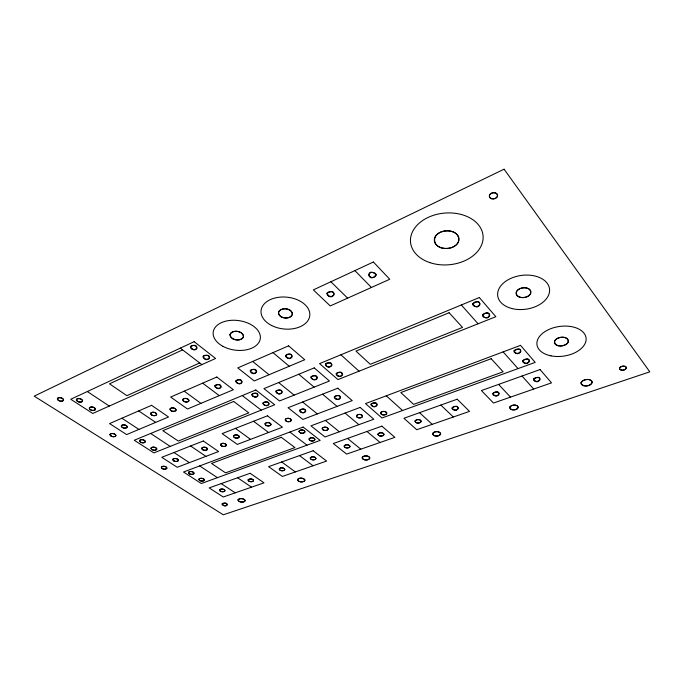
<?xml version="1.0" encoding="UTF-8"?>
<svg xmlns="http://www.w3.org/2000/svg" width="684" height="684" viewBox="0 0 684 684"><rect width="100%" height="100%" fill="white"/><g stroke="black" fill="none" stroke-linecap="round" stroke-linejoin="round"><path stroke-width="1.03" d="M182.602 349.866L109.517 383.827L126.882 395.677L199.677 362.947M121.897 418.215L138.92 429.424M173.984 452.517L189.391 462.658M221.223 483.614L235.236 492.839M87.33 391.53L109.286 406.065M150.677 433.468L170.196 446.387M199.702 465.924L217.444 477.663M138.707 410.922L155.67 422.387M190.597 445.994L205.935 456.356M237.596 477.757L251.524 487.179M184.184 391.171L200.951 403.355M235.424 428.389L250.541 439.359M281.688 461.982L295.377 471.926M202.635 383.168L219.308 395.634M253.567 421.267L268.581 432.493M299.498 455.612L313.075 465.77M180.337 348.13L201.865 364.623M242.273 395.583L261.254 410.126M289.862 432.04L306.996 445.173M252.653 361.451L269.034 374.738M278.653 382.544L294.146 395.113M302.636 401.995L317.325 413.914M325.379 420.446L339.332 431.766M347.549 438.427L360.801 449.183M272.984 352.619L289.229 366.256M298.771 374.259L314.127 387.135M322.532 394.189L337.084 406.39M345.052 413.076L358.861 424.661M366.983 431.476L380.09 442.471M340.897 354.791L359.04 371.19M386.28 395.805L402.56 410.503M419.548 412.683L432.22 424.345M440.847 405.056L453.33 417.001M330.876 281.757L347.634 298.147M354.893 270.608L371.429 287.477M498.576 384.408L510.495 397.13M522.037 376.02L533.7 389.059M461.324 304.978L478.082 323.78M503.133 351.884L518.036 368.608M299.088 431.245C299.404 433.673 303.816 433.981 304.927 431.972C304.628 429.543 300.182 429.236 299.088 431.245M376.063 274.635C368.676 285.262 365.307 265.589 376.063 274.635M452.141 408.066C458.425 415.564 460.871 401.38 452.141 408.066M150.677 413.375C150.95 415.812 155.379 416.565 156.645 414.555C156.388 412.11 151.933 411.349 150.677 413.375M378.047 434.152L378.038 434.579C379.107 436.546 382.801 436.606 383.912 434.673L383.921 434.246C382.869 432.271 379.15 432.211 378.047 434.152M230.081 334.467C230.26 340.478 240.99 342.077 243.453 336.819C243.376 330.765 232.474 329.132 230.081 334.467M304.816 479.963L304.808 480.45C303.286 482.656 298.968 482.331 297.608 480.082L297.608 479.595C299.113 477.372 303.474 477.706 304.816 479.963M619.533 368.274L619.524 368.796C620.875 371.267 626.065 370.403 626.382 367.564C625.031 365.171 620.61 365.94 619.533 368.274M235.843 381.133C241.82 389.692 245.043 375.131 235.843 381.133M238.126 499.842L238.118 500.286C239.417 502.407 243.453 502.843 245.034 500.868L245.052 500.423C243.761 498.285 239.699 497.841 238.126 499.842M472.849 304.012C479.894 313.742 483.537 295.24 472.849 304.012M170.077 409.023C170.29 411.52 174.788 412.238 176.07 410.212C175.882 407.715 171.342 406.98 170.077 409.023M482.63 315.179C489.496 324.643 493.258 306.663 482.63 315.179M251.909 394.557C257.654 402.816 261.023 388.777 251.909 394.557M334.365 397.019C340.153 405.116 343.471 390.855 334.365 397.019M190.485 346.788C196.359 356.304 200.472 340.658 190.485 346.788M278.559 312.178C278.303 318.667 289.717 320.146 292.265 314.657C292.641 308.108 281.047 306.594 278.559 312.178M285.69 355.629C291.427 364.863 295.625 349.148 285.69 355.629M432.716 433.502L432.656 434.075C433.955 436.914 439.889 436.794 440.624 433.622C439.29 430.852 434.272 430.997 432.716 433.502M214.981 385.819C220.376 394.42 224.532 380.321 214.981 385.819M299.754 410.34C305.013 418.3 308.954 404.808 299.754 410.34M220.676 444.369L220.624 444.771C221.496 446.729 224.993 447.148 226.31 445.464L226.361 445.062C225.498 443.095 221.984 442.676 220.676 444.369M380.731 412.803C380.723 415.581 386.28 415.718 386.785 413.11C385.887 410.887 381.954 410.853 380.731 412.803M219.632 489.906L219.59 490.248C220.487 491.958 223.582 492.3 224.856 490.864L224.908 490.522C224.027 488.804 220.906 488.461 219.632 489.906M151.13 448.063L151.078 448.447C151.933 450.363 155.336 450.918 156.722 449.32L156.773 448.935C155.926 447.011 152.506 446.455 151.13 448.063M222.18 503.963C226.746 509.973 229.944 500.218 222.18 503.963M336.289 373.703C341.47 382.561 346.326 367.522 336.289 373.703M492.873 393.574C498.217 401.679 502.714 386.922 492.873 393.574M581.195 382.433L581.041 383.279C582.725 387.614 591.113 386.477 592.199 382.142C590.566 377.919 583.272 378.979 581.195 382.433M110.115 434.374L110.038 434.767C110.825 436.785 114.305 437.435 115.793 435.87L115.87 435.477C115.1 433.451 111.595 432.792 110.115 434.374M188.587 472.345L188.519 472.695C189.323 474.551 192.555 474.952 193.923 473.516L193.991 473.166C193.196 471.302 189.947 470.9 188.587 472.345M356.552 415.667L356.458 416.111C357.202 418.454 361.793 418.591 362.529 416.197C361.768 413.931 357.86 413.837 356.552 415.667M522.815 360.853C528.065 369.591 533.819 353.722 522.815 360.853M201.874 448.14L201.789 448.524C202.549 450.525 206.012 450.953 207.406 449.405L207.491 449.02C206.739 447.003 203.268 446.575 201.874 448.14M489.479 195.197C488.453 199.694 496.062 200.01 497.396 196.411C498.456 191.888 490.787 191.554 489.479 195.197M533.631 379.158C538.744 387.64 544.054 372.216 533.631 379.158M327.123 293.231C331.979 304.192 339.29 286.305 327.123 293.231M311.092 376.987C315.683 385.921 321.429 371.301 311.092 376.987M554.639 340.983C553.809 347.814 565.694 347.07 568.13 342.239C569.088 335.357 557.024 336.075 554.639 340.983M434.913 237.408C431.775 250.267 453.731 252.054 458.331 242.068C461.862 229.063 439.342 227.122 434.913 237.408M250.37 370.557C254.756 379.723 260.92 365.239 250.37 370.557M233.569 435.845L233.466 436.247C234.108 438.427 238.383 438.923 239.289 436.751C238.613 434.614 234.98 434.246 233.569 435.845M310.382 457.818L310.279 458.203C310.972 460.289 315.076 460.546 315.931 458.494C315.221 456.45 311.716 456.296 310.382 457.818M322.344 428.244L322.224 428.671C322.874 430.963 327.294 431.211 328.158 428.971C327.499 426.739 323.712 426.568 322.344 428.244M516.446 291.7C514.872 299.241 527.894 299.19 530.536 293.71C532.255 286.109 519.028 286.117 516.446 291.7M89.45 407.826L89.33 408.237C89.989 410.46 93.682 411.212 95.298 409.622L95.418 409.212C94.777 406.98 91.049 406.228 89.45 407.826M415.214 420.831L415.077 421.276C415.744 423.687 420.318 423.635 421.156 421.361C420.506 419.018 416.547 419.104 415.214 420.831M514.18 350.789C518.626 360.023 525.885 343.898 514.18 350.789M276.114 391.137C280.166 399.832 286.485 386.118 276.114 391.137M509.948 406.963L509.751 407.578C510.683 410.998 517.061 410.494 518.19 407.382C517.292 404.056 511.717 404.56 509.948 406.963M344.326 445.814L344.197 446.216C344.822 448.439 349.079 448.601 349.977 446.515C349.344 444.344 345.676 444.267 344.326 445.814M285.425 419.335L285.279 419.754C285.809 422.139 290.298 422.507 291.264 420.284C290.726 417.967 286.861 417.693 285.425 419.335M371.164 404.099C375.08 412.461 381.467 398.832 371.164 404.099M121.47 425.653L121.333 426.038C121.889 428.261 126.138 429.073 127.241 426.97C126.66 424.79 123.043 424.174 121.47 425.653M279.405 468.702L279.269 469.07C279.876 471.131 283.834 471.438 284.8 469.54C284.193 467.514 280.773 467.326 279.405 468.702M362.392 457.22L362.204 457.741C363.024 460.64 368.548 460.777 369.787 458.126C368.984 455.279 364.187 455.262 362.392 457.22M199.112 479.048L198.984 479.39C199.6 481.339 203.379 481.827 204.396 480.023C203.772 478.09 200.523 477.774 199.112 479.048M325.635 364.016C329.303 373.438 336.827 358.57 325.635 364.016M139.707 440.411L139.562 440.787C140.1 442.958 144.213 443.668 145.333 441.684C144.777 439.547 141.246 439.025 139.707 440.411M309.262 438.735L309.108 439.137C309.621 441.436 313.93 441.702 314.922 439.641C314.418 437.401 310.681 437.23 309.262 438.735M76.565 399.336L76.403 399.747C76.856 402.132 81.328 403.132 82.559 400.961C82.071 398.61 78.267 397.832 76.565 399.336M263.203 402.859L263.015 403.295C268.256 410.776 272.471 398.362 263.203 402.859M182.987 399.276L182.799 399.704C183.158 402.201 187.758 402.927 188.921 400.713C188.545 398.276 184.595 397.703 182.987 399.276M203.302 356.227C206.542 365.897 214.802 351.696 203.302 356.227M161.527 466.967L161.373 467.309C161.894 469.361 165.767 469.934 166.887 468.147C166.349 466.12 163.006 465.736 161.527 466.967M265.255 423.473L265.076 423.883C265.469 426.294 269.906 426.713 270.992 424.619C270.599 422.276 266.751 421.968 265.255 423.473M173.001 459.203L172.847 459.562C173.326 461.674 177.293 462.239 178.421 460.418C177.925 458.331 174.497 457.938 173.001 459.203M248.283 479.646L248.164 480.348C249.224 481.955 252.447 482.34 253.533 480.63L252.918 479.569L251.079 478.945L248.283 479.646M57.601 398.319L57.396 398.712C57.721 401.157 62.176 402.183 63.544 400.149C63.202 397.746 59.363 396.942 57.601 398.319M504.082 169.204L34.2 396.156L223.275 514.796L649.8 371.831L504.082 169.204M194.145 341.684L70.76 399.259L92.759 413.461L215.588 358.476L194.145 341.684M373.396 262.015L313.349 289.888L330.261 305.936L389.76 279.252L373.396 262.015M151.6 405.321L109.568 423.576L126.625 434.588L168.512 416.983L151.6 405.321M216.794 377.021L170.667 397.045L187.493 409.006L233.389 389.718L216.794 377.021M288.614 345.839L237.767 367.915L254.243 380.954L304.748 359.733L288.614 345.839M255.807 389.983L134.278 440.248L153.874 452.894L274.694 404.774L255.807 389.983M479.322 297.54L319.573 363.606L337.93 379.594L495.84 316.709L479.322 297.54M314.221 367.889L263.921 388.623L279.508 400.961L329.457 381.005L314.221 367.889M233.706 401.465L162.826 430.663L178.276 441.052L248.822 412.854L233.706 401.465M449.097 312.733L355.971 351.097L370.258 364.307L462.529 327.414L449.097 312.733M203.319 440.992L161.783 457.305L177.242 467.283L218.598 451.534L203.319 440.992M267.478 415.804L222.12 433.613L237.297 444.403L282.406 427.218L267.478 415.804M337.802 388.187L288.049 407.724L302.841 419.437L352.234 400.619L337.802 388.187M303.132 427.055L183.509 472.011L201.327 483.511L320.172 440.393L303.132 427.055M520.515 345.352L365.495 403.611L381.98 417.975L535.187 362.383L520.515 345.352M360.143 407.425L310.955 425.85L325.011 436.982L373.832 419.215L360.143 407.425M281.295 437.307L211.536 463.427L225.566 472.858L294.949 447.592L281.295 437.307M491.172 358.715L400.815 392.556L413.615 404.381L503.133 371.788L491.172 358.715M250.122 473.277L209.184 487.914L223.258 497.003L263.99 482.844L250.122 473.277M313.135 450.739L268.615 466.659L282.381 476.449L326.627 461.059L313.135 450.739M381.894 426.149L333.279 443.531L346.634 454.108L394.882 437.332L381.894 426.149M457.203 399.208L403.928 418.266L416.736 429.732L469.523 411.375L457.203 399.208M540.052 369.574L481.408 390.555L493.497 403.038L551.526 382.86L540.052 369.574M220.761 491.36A2.676 1.317 6.4 0 0 224.908 490.693A2.676 1.317 6.4 0 0 221.077 489.094A2.676 1.317 6.4 0 0 220.761 491.36M249.267 481.314A2.719 1.377 5.6 0 0 253.533 480.63A2.719 1.377 5.6 0 0 249.703 478.962A2.719 1.377 5.6 0 0 249.267 481.314M239.588 501.603A3.505 1.71 5.7 0 0 245.06 500.756A3.505 1.71 5.7 0 0 240.101 498.687A3.505 1.71 5.7 0 0 239.588 501.603M223.283 505.348A2.608 1.257 6.1 0 0 227.319 504.724A2.608 1.257 6.1 0 0 223.591 503.193A2.608 1.257 6.1 0 0 223.283 505.348M299.173 481.459A3.642 1.855 3.9 0 0 304.833 480.33A3.642 1.855 3.9 0 0 299.626 478.261A3.642 1.855 3.9 0 0 299.173 481.459M280.526 470.421A2.779 1.436 4.6 0 0 284.8 469.54A2.779 1.436 4.6 0 0 280.782 467.941A2.779 1.436 4.6 0 0 280.526 470.421M311.502 459.511A2.83 1.505 3.5 0 0 315.923 458.588A2.83 1.505 3.5 0 0 311.895 456.929A2.83 1.505 3.5 0 0 311.502 459.511M363.897 459.571A3.796 2.018 1.6 0 0 369.787 458.126A3.796 2.018 1.6 0 0 364.307 456.083A3.796 2.018 1.6 0 0 363.897 459.571M345.531 447.644A2.898 1.573 2.3 0 0 349.977 446.515A2.898 1.573 2.3 0 0 345.753 444.933A2.898 1.573 2.3 0 0 345.531 447.644M379.312 435.742A2.967 1.633 1 0 0 383.938 434.562A2.967 1.633 1 0 0 379.697 432.921A2.967 1.633 1 0 0 379.312 435.742M434.673 435.776A3.993 2.197 -1.2 0 0 440.633 433.767A3.993 2.197 -1.2 0 0 434.614 431.98A3.993 2.197 -1.2 0 0 434.673 435.776M416.496 422.772A3.044 1.71 -0.6 0 0 421.156 421.361A3.044 1.71 -0.6 0 0 416.71 419.805A3.044 1.71 -0.6 0 0 416.496 422.772M453.663 409.801A3.129 1.778 -2.2 0 0 458.365 408.151A3.129 1.778 -2.2 0 0 453.697 406.715A3.129 1.778 -2.2 0 0 453.663 409.801M494.464 395.557A3.223 1.855 -4.1 0 0 499.217 393.651A3.223 1.855 -4.1 0 0 494.327 392.342A3.223 1.855 -4.1 0 0 494.464 395.557M535.341 381.287A3.334 1.932 -6 0 0 540.146 379.107A3.334 1.932 -6 0 0 535.016 377.953A3.334 1.932 -6 0 0 535.341 381.287M511.889 409.665A4.232 2.377 -4.6 0 0 518.19 407.228A4.232 2.377 -4.6 0 0 511.829 405.535A4.232 2.377 -4.6 0 0 511.889 409.665M583.888 385.733A5.617 3.181 -7.8 0 0 592.199 382.142A5.617 3.181 -7.8 0 0 583.768 380.21A5.617 3.181 -7.8 0 0 583.888 385.733M621.38 370.121A3.488 1.975 -9.4 0 0 626.399 367.693A3.488 1.975 -9.4 0 0 621.072 366.709A3.488 1.975 -9.4 0 0 621.38 370.121M524.397 363.033A3.411 2.035 -6 0 0 529.493 360.921A3.411 2.035 -6 0 0 524.406 359.493A3.411 2.035 -6 0 0 524.397 363.033M515.745 353.166A3.446 2.095 -5.9 0 0 520.883 350.995A3.446 2.095 -5.9 0 0 515.71 349.533A3.446 2.095 -5.9 0 0 515.745 353.166M558.076 345.676A7.079 4.275 -8 0 0 568.43 340.829A7.079 4.275 -8 0 0 557.682 338.264A7.079 4.275 -8 0 0 558.076 345.676M484.469 317.479A3.591 2.3 -5.3 0 0 489.735 315.085A3.591 2.3 -5.3 0 0 484.272 313.494A3.591 2.3 -5.3 0 0 484.469 317.479M474.747 306.381A3.634 2.368 -5.1 0 0 480.048 303.91A3.634 2.368 -5.1 0 0 474.491 302.277A3.634 2.368 -5.1 0 0 474.747 306.381M520.208 297.318A7.473 4.865 -7.8 0 0 530.921 291.786A7.473 4.865 -7.8 0 0 519.395 288.922A7.473 4.865 -7.8 0 0 520.208 297.318M441.112 247.77A12.38 8.815 -4.8 0 0 458.998 238.622A12.38 8.815 -4.8 0 0 439.872 232.551A12.38 8.815 -4.8 0 0 441.112 247.77M491.702 198.728A4.172 3.069 -9.5 0 0 497.567 195.197A4.172 3.069 -9.5 0 0 491.052 193.452A4.172 3.069 -9.5 0 0 491.702 198.728M281.201 316.786A6.994 4.566 5.8 0 0 292.342 314.366A6.994 4.566 5.8 0 0 282.723 309.014A6.994 4.566 5.8 0 0 281.201 316.786M328.474 295.933A3.591 2.42 3.3 0 0 334.134 294.377A3.591 2.42 3.3 0 0 329.081 291.777A3.591 2.42 3.3 0 0 328.474 295.933M370.343 277.046A3.694 2.548 0.7 0 0 376.089 275.139A3.694 2.548 0.7 0 0 370.771 272.642A3.694 2.548 0.7 0 0 370.343 277.046M204.379 358.664A3.3 1.984 8.9 0 0 209.595 357.826A3.3 1.984 8.9 0 0 205.063 355.295A3.3 1.984 8.9 0 0 204.379 358.664M191.794 348.925A3.352 2.035 9.7 0 0 197.06 348.053A3.352 2.035 9.7 0 0 192.426 345.463A3.352 2.035 9.7 0 0 191.794 348.925M232.56 338.614A6.797 4.249 8 0 0 243.453 336.819A6.797 4.249 8 0 0 234.304 331.432A6.797 4.249 8 0 0 232.56 338.614M58.602 400.473A3.155 1.667 13 0 0 63.544 400.149A3.155 1.667 13 0 0 59.277 397.661A3.155 1.667 13 0 0 58.602 400.473M77.574 401.388A3.138 1.676 12.5 0 0 82.533 401.063A3.138 1.676 12.5 0 0 78.335 398.584A3.138 1.676 12.5 0 0 77.574 401.388M90.468 409.733A3.095 1.642 11.9 0 0 95.384 409.425A3.095 1.642 11.9 0 0 91.271 406.997A3.095 1.642 11.9 0 0 90.468 409.733M111.235 436.136A2.958 1.53 10.6 0 0 115.861 435.674A2.958 1.53 10.6 0 0 111.774 433.545A2.958 1.53 10.6 0 0 111.235 436.136M122.53 427.551A2.992 1.573 10.5 0 0 127.224 427.072A2.992 1.573 10.5 0 0 123.111 424.884A2.992 1.573 10.5 0 0 122.53 427.551M151.805 415.051A3.044 1.659 9.8 0 0 156.645 414.555A3.044 1.659 9.8 0 0 152.532 412.272A3.044 1.659 9.8 0 0 151.805 415.051M140.69 442.232A2.916 1.513 9.6 0 0 145.307 441.787A2.916 1.513 9.6 0 0 141.34 439.684A2.916 1.513 9.6 0 0 140.69 442.232M152.164 449.662A2.881 1.488 9.1 0 0 156.747 449.226A2.881 1.488 9.1 0 0 152.857 447.174A2.881 1.488 9.1 0 0 152.164 449.662M162.553 468.711A2.787 1.402 8.5 0 0 166.887 468.147A2.787 1.402 8.5 0 0 162.954 466.326A2.787 1.402 8.5 0 0 162.553 468.711M174.018 460.999A2.821 1.445 8.2 0 0 178.421 460.418A2.821 1.445 8.2 0 0 174.463 458.545A2.821 1.445 8.2 0 0 174.018 460.999M202.934 449.824A2.873 1.505 7.5 0 0 207.474 449.208A2.873 1.505 7.5 0 0 203.516 447.268A2.873 1.505 7.5 0 0 202.934 449.824M189.639 473.892A2.762 1.385 7.6 0 0 193.982 473.345A2.762 1.385 7.6 0 0 190.143 471.541A2.762 1.385 7.6 0 0 189.639 473.892M200.079 480.647A2.727 1.359 7.1 0 0 204.379 480.117A2.727 1.359 7.1 0 0 200.617 478.347A2.727 1.359 7.1 0 0 200.079 480.647M310.365 440.624A2.916 1.599 3.6 0 0 314.922 439.641A2.916 1.599 3.6 0 0 310.767 437.888A2.916 1.599 3.6 0 0 310.365 440.624M300.353 432.878A2.95 1.633 4.1 0 0 304.944 431.869A2.95 1.633 4.1 0 0 300.721 430.074A2.95 1.633 4.1 0 0 300.353 432.878M286.622 421.335A3.001 1.684 4.7 0 0 291.264 420.284A3.001 1.684 4.7 0 0 286.929 418.428A3.001 1.684 4.7 0 0 286.622 421.335M301.028 412.187A3.052 1.736 4.1 0 0 305.774 411.101A3.052 1.736 4.1 0 0 301.413 409.194A3.052 1.736 4.1 0 0 301.028 412.187M323.481 430.099A2.967 1.65 3.2 0 0 328.149 429.082A2.967 1.65 3.2 0 0 323.951 427.269A2.967 1.65 3.2 0 0 323.481 430.099M357.835 417.565A3.035 1.727 1.8 0 0 362.529 416.308A3.035 1.727 1.8 0 0 358.125 414.581A3.035 1.727 1.8 0 0 357.835 417.565M335.784 398.9A3.121 1.821 2.7 0 0 340.555 397.575A3.121 1.821 2.7 0 0 335.981 395.754A3.121 1.821 2.7 0 0 335.784 398.9M372.37 406.176A3.095 1.787 1.1 0 0 377.192 404.877A3.095 1.787 1.1 0 0 372.737 403.09A3.095 1.787 1.1 0 0 372.37 406.176M382.168 414.666A3.061 1.744 0.7 0 0 386.793 413.221A3.061 1.744 0.7 0 0 382.228 411.64A3.061 1.744 0.7 0 0 382.168 414.666M264.263 404.988A3.078 1.761 5.7 0 0 269.12 404.073A3.078 1.761 5.7 0 0 264.828 401.978A3.078 1.761 5.7 0 0 264.263 404.988M253.174 396.404A3.121 1.804 6.3 0 0 258.073 395.455A3.121 1.804 6.3 0 0 253.696 393.317A3.121 1.804 6.3 0 0 253.174 396.404M237.177 383.057A3.181 1.872 7.1 0 0 242.127 382.065A3.181 1.872 7.1 0 0 237.622 379.851A3.181 1.872 7.1 0 0 237.177 383.057M251.592 372.78A3.232 1.932 6.6 0 0 256.654 371.754A3.232 1.932 6.6 0 0 252.122 369.471A3.232 1.932 6.6 0 0 251.592 372.78M277.225 393.232A3.138 1.83 5.3 0 0 282.193 392.274A3.138 1.83 5.3 0 0 277.858 390.111A3.138 1.83 5.3 0 0 277.225 393.232M312.349 379.141A3.206 1.924 3.8 0 0 317.359 377.936A3.206 1.924 3.8 0 0 312.802 375.841A3.206 1.924 3.8 0 0 312.349 379.141M287.109 357.783A3.3 2.035 5.2 0 0 292.213 356.492A3.3 2.035 5.2 0 0 287.451 354.278A3.3 2.035 5.2 0 0 287.109 357.783M326.815 366.368A3.266 2.001 3.2 0 0 331.954 365.111A3.266 2.001 3.2 0 0 327.345 362.939A3.266 2.001 3.2 0 0 326.815 366.368M337.716 375.841A3.223 1.949 2.6 0 0 342.65 374.404A3.223 1.949 2.6 0 0 337.93 372.472A3.223 1.949 2.6 0 0 337.716 375.841M171.325 410.81A3.061 1.684 9.2 0 0 176.096 410.109A3.061 1.684 9.2 0 0 171.804 407.929A3.061 1.684 9.2 0 0 171.325 410.81M184.064 401.44A3.104 1.744 8.9 0 0 188.921 400.713A3.104 1.744 8.9 0 0 184.603 398.464A3.104 1.744 8.9 0 0 184.064 401.44M216.161 387.743A3.163 1.83 7.9 0 0 221.18 386.973A3.163 1.83 7.9 0 0 216.862 384.639A3.163 1.83 7.9 0 0 216.161 387.743M221.89 446.054A2.89 1.539 6.9 0 0 226.361 445.267A2.89 1.539 6.9 0 0 222.232 443.42A2.89 1.539 6.9 0 0 221.89 446.054M234.723 437.666A2.924 1.582 6.5 0 0 239.28 436.854A2.924 1.582 6.5 0 0 235.125 434.956A2.924 1.582 6.5 0 0 234.723 437.666M266.281 425.474A2.984 1.659 5.4 0 0 270.992 424.619A2.984 1.659 5.4 0 0 266.837 422.652A2.984 1.659 5.4 0 0 266.281 425.474M511.692 308.484A26.146 17.049 -7.8 0 0 549.585 289.477A26.146 17.049 -7.8 0 0 509.546 279.004A26.146 17.049 -7.8 0 0 511.692 308.484M551.013 355.851A24.786 14.971 -8 0 0 586.051 337.87A24.786 14.971 -8 0 0 547.448 330.167A24.786 14.971 -8 0 0 551.013 355.851M222.975 346.343A23.786 14.886 8 0 0 260.279 338.794A23.786 14.886 8 0 0 226.994 320.882A23.786 14.886 8 0 0 222.975 346.343M271.642 325.516A24.487 15.98 5.8 0 0 309.767 315.7A24.487 15.98 5.8 0 0 274.84 298.027A24.487 15.98 5.8 0 0 271.642 325.516M429.826 262.613A36.406 25.932 -4.9 0 0 483.109 236.442A36.406 25.932 -4.9 0 0 427.449 217.743A36.406 25.932 -4.9 0 0 429.826 262.613"/></g></svg>
